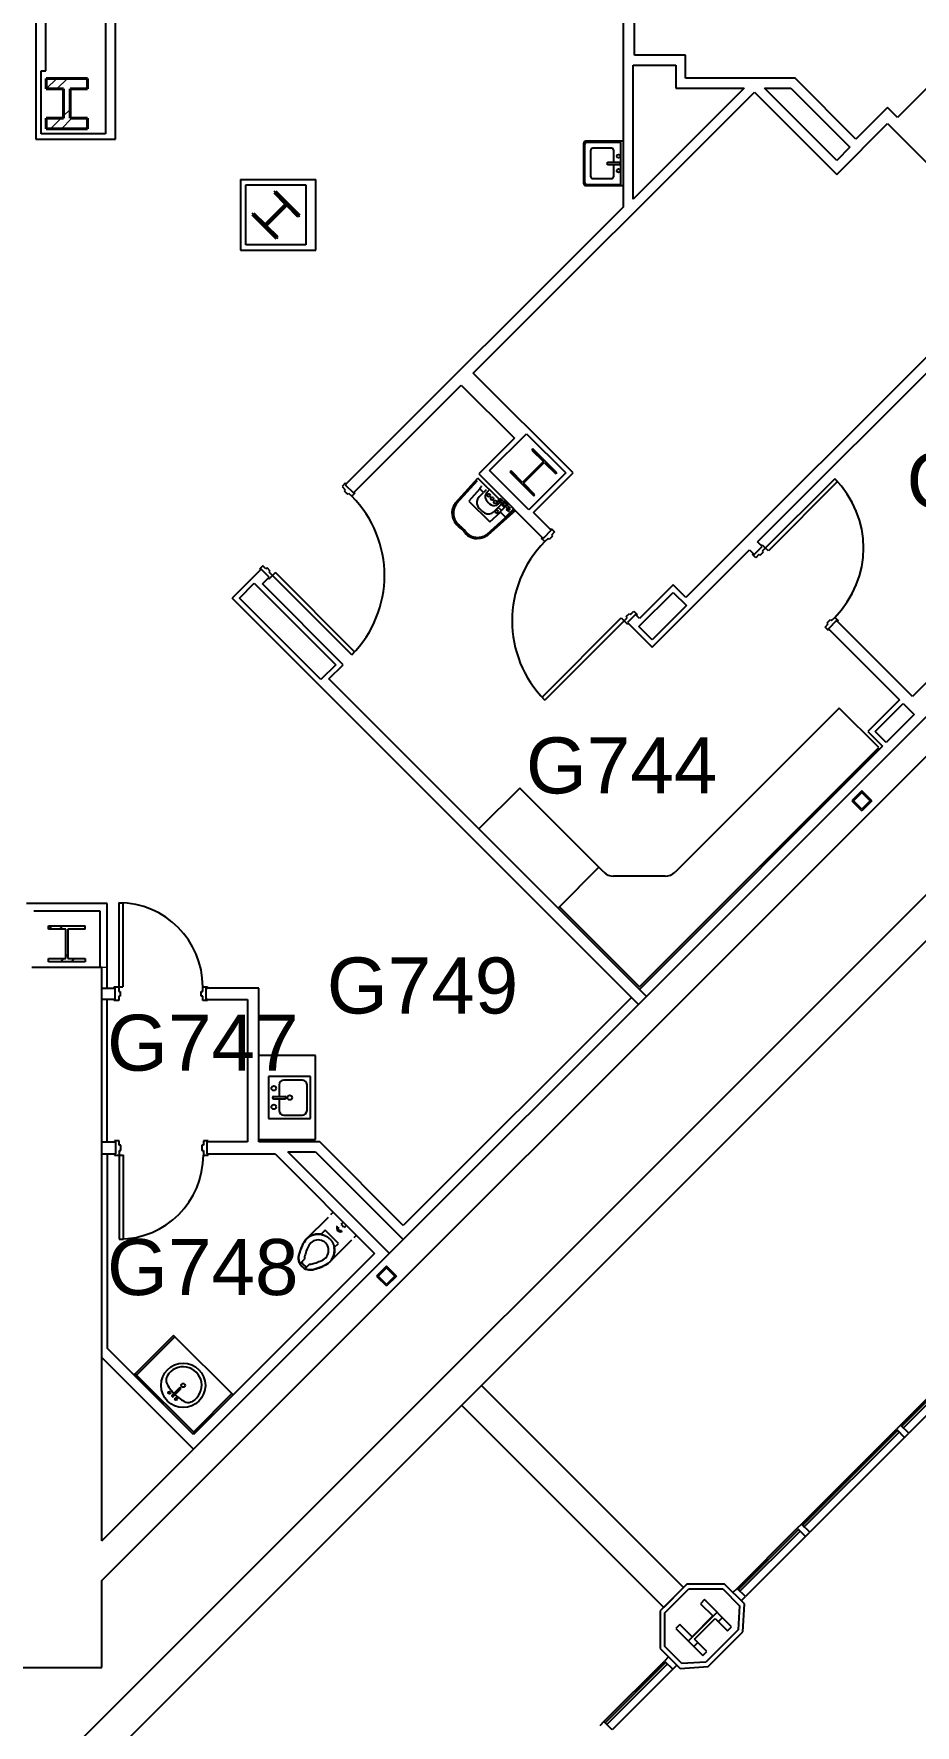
# Model space of a CAD drawing. Header units: inches. Extents: x -115 to 5677, y -261 to 4726.
# Drawn here: x 348 to 726, y 2048 to 2773 of the extents above; entities that cross this region are included whole.
import ezdxf

# ---------------------------------------------------------------- set-up
doc = ezdxf.new("R2010")
doc.units = ezdxf.units.IN
doc.header["$LTSCALE"] = 96
doc.header["$MEASUREMENT"] = 0
doc.layers.get('0').update_dxf_attribs({"linetype": 'CONTINUOUS'})
for name, color, linetype in [('A-ANNO-ROOM', 4, 'CONTINUOUS'), ('A-COLS', 5, 'CONTINUOUS'), ('A-DOOR', 2, 'CONTINUOUS'), ('A-FLOR-CASE', 3, 'CONTINUOUS'), ('A-FLOR-PFIX', 2, 'CONTINUOUS'), ('A-GLAZ', 2, 'CONTINUOUS'), ('A-GLAZ-SILL', 1, 'CONTINUOUS'), ('A-WALL-FULL', 6, 'CONTINUOUS')]:
    doc.layers.add(name, color=color, linetype=linetype)
for name, color, linetype, lineweight in [('A-Case', 12, 'CONTINUOUS', 9), ('A-Furn', 52, 'CONTINUOUS', 9), ('A-GLAZ-1', 55, 'CONTINUOUS', 13), ('A-Pfix', 12, 'CONTINUOUS', 9)]:
    doc.layers.add(name, color=color, linetype=linetype, lineweight=lineweight)
doc.styles.add('ARIAL', font='arial.ttf')

msp = doc.modelspace()

# ---------------------------------------------------------------- hatches: boundary and pattern name
at = {"layer": 'A-COLS', "lineweight": 15}
h = msp.add_hatch(dxfattribs=at)
h.set_pattern_fill('FP_107', color=256, style=0, pattern_type=2)
h.set_pattern_definition([(45, (-0.0003, 0.75), (-9.503515, 9.503515), []), (45, (-0.0003, 15.15), (-9.503515, 9.503515), [])])
h.paths.add_polyline_path([(371.43, 2732.28), (371.43, 2736.8), (363.99, 2736.8), (363.99, 2749.36), (371.43, 2749.36), (371.43, 2753.88), (353.73, 2753.88), (353.73, 2749.36), (361.16, 2749.36), (361.16, 2736.8), (353.73, 2736.8), (353.73, 2732.28)], flags=0)
h = msp.add_hatch(dxfattribs=at)
h.set_pattern_fill('FP_120', color=256, angle=135, style=0, pattern_type=2)
h.set_pattern_definition([(45, (-0.0002, 0.75), (-9.503515, 9.503515), []), (45, (-0.0002, 15.15), (-9.503515, 9.503515), [])])
h.paths.add_polyline_path([(452.36, 2685.3), (452.86, 2685.8), (447.88, 2690.78), (456.79, 2699.69), (461.77, 2694.71), (462.27, 2695.21), (452, 2705.48), (451.5, 2704.98), (456.48, 2700), (447.57, 2691.09), (442.59, 2696.07), (442.09, 2695.57), (452, 2685.65)], flags=0)
at = {"layer": 'A-COLS'}
h = msp.add_hatch(dxfattribs=at)
h.set_pattern_fill('FP_121', color=256, angle=-45, style=0, pattern_type=2)
h.set_pattern_definition([(45, (-0.0002, 0.75), (-9.503515, 9.503515), []), (45, (-0.0002, 15.15), (-9.503515, 9.503515), [])])
h.paths.add_polyline_path([(562.66, 2574.99), (563.17, 2575.49), (558.19, 2580.47), (567.1, 2589.38), (572.07, 2584.4), (572.58, 2584.9), (562.31, 2595.17), (561.81, 2594.67), (566.78, 2589.69), (557.88, 2580.78), (552.9, 2585.76), (552.4, 2585.26), (562.57, 2575.08)], flags=0)
h = msp.add_hatch(dxfattribs=at)
h.set_pattern_fill('FP_145', color=256, angle=0.00029, style=0, pattern_type=2)
h.set_pattern_definition([(45.0003, (-0.0004, 0.75), (-9.50356, 9.50347), []), (45.0003, (-0.0004, 15.15), (-9.50356, 9.50347), [])])
h.paths.add_polyline_path([(354.73, 2375.33), (370.43, 2375.33), (370.43, 2376.77), (363.02, 2376.77), (363.02, 2389.39), (370.43, 2389.39), (370.43, 2390.83), (354.73, 2390.83), (354.73, 2389.39), (362.13, 2389.39), (362.13, 2376.77), (354.73, 2376.77)], flags=0)
h = msp.add_hatch(dxfattribs=at)
h.set_pattern_fill('FP_196', color=256, angle=-45, style=0, pattern_type=2)
h.set_pattern_definition([(45, (-3238.246, -167.171), (-9.503515, 9.503515), []), (45, (-3238.247, -152.77), (-9.503515, 9.503515), [])])
h.paths.add_polyline_path([(635.05, 2078.13), (636.8, 2079.88), (631.54, 2085.13), (640.43, 2094.02), (645.68, 2088.76), (647.43, 2090.51), (635.83, 2102.11), (634.08, 2100.36), (639.34, 2095.1), (630.45, 2086.22), (625.2, 2091.48), (623.45, 2089.73)], flags=0)

# ---------------------------------------------------------------- linework, layer by layer
at = {"color": 55, "lineweight": 15}
for p, q in [((376.7, 2373.08), (379.83, 2373.08)), ((422.33, 2364.14), (422.33, 2359.26))]:
    msp.add_line(p, q, dxfattribs=at)
at = {"layer": 'A-Case', "color": 135}
for p, q in [((391.92, 2198.85), (392.45, 2198.32)), ((416.85, 2173.92), (417.38, 2173.39))]:
    msp.add_line(p, q, dxfattribs=at)
at = {"layer": 'A-COLS', "lineweight": 40}
for p, q in [((371.43, 2753.88), (353.73, 2753.88)), ((353.73, 2753.88), (353.73, 2749.36)), ((371.43, 2753.88), (371.43, 2749.36)), ((353.73, 2749.36), (361.16, 2749.36)), ((361.16, 2749.36), (361.16, 2736.8)), ((363.99, 2736.8), (363.99, 2749.36)), ((363.99, 2749.36), (371.43, 2749.36)), ((361.16, 2736.8), (353.73, 2736.8)), ((353.73, 2736.8), (353.73, 2732.28)), ((353.73, 2732.28), (371.43, 2732.28)), ((371.43, 2736.8), (363.99, 2736.8)), ((371.43, 2732.28), (371.43, 2736.8)), ((452, 2705.48), (451.5, 2704.98)), ((451.5, 2704.98), (456.48, 2700)), ((462.27, 2695.21), (452, 2705.48)), ((442.09, 2695.57), (442.59, 2696.07)), ((447.57, 2691.09), (442.59, 2696.07)), ((456.48, 2700), (447.57, 2691.09)), ((447.88, 2690.78), (456.79, 2699.69)), ((456.79, 2699.69), (461.77, 2694.71)), ((442.09, 2695.57), (452.36, 2685.3)), ((452.86, 2685.8), (447.88, 2690.78)), ((461.77, 2694.71), (462.27, 2695.21)), ((452.36, 2685.3), (452.86, 2685.8))]:
    msp.add_line(p, q, dxfattribs=at)
at = {"layer": 'A-COLS'}
for p, q in [((562.31, 2595.17), (561.81, 2594.67)), ((561.81, 2594.67), (566.78, 2589.69)), ((572.58, 2584.9), (562.31, 2595.17)), ((566.78, 2589.69), (557.88, 2580.78)), ((558.19, 2580.47), (567.1, 2589.38)), ((567.1, 2589.38), (572.07, 2584.4)), ((552.9, 2585.76), (552.4, 2585.26)), ((552.4, 2585.26), (562.66, 2574.99)), ((557.88, 2580.78), (552.9, 2585.76)), ((563.17, 2575.49), (558.19, 2580.47)), ((572.58, 2584.9), (572.07, 2584.4)), ((562.66, 2574.99), (563.17, 2575.49)), ((703.2, 2448.61), (698.96, 2444.37)), ((698.96, 2444.37), (703.2, 2440.12)), ((699.62, 2444.37), (703.2, 2447.95)), ((703.2, 2440.78), (699.62, 2444.37)), ((707.44, 2444.37), (703.2, 2448.61)), ((706.79, 2444.37), (703.2, 2447.95)), ((707.44, 2444.37), (703.2, 2440.12)), ((706.79, 2444.37), (703.2, 2440.78)), ((354.73, 2389.39), (354.73, 2390.83)), ((354.73, 2390.83), (370.43, 2390.83)), ((362.13, 2389.39), (354.73, 2389.39)), ((362.13, 2376.77), (362.13, 2389.39)), ((370.43, 2389.39), (363.02, 2389.39)), ((363.02, 2389.39), (363.02, 2376.77)), ((370.43, 2389.39), (370.43, 2390.83)), ((354.73, 2375.33), (354.73, 2376.77)), ((354.73, 2376.77), (362.13, 2376.77)), ((370.43, 2375.33), (354.73, 2375.33)), ((363.02, 2376.77), (370.43, 2376.77)), ((370.43, 2376.77), (370.43, 2375.33)), ((499.55, 2244.96), (495.31, 2240.72)), ((495.31, 2240.72), (499.55, 2236.48)), ((495.97, 2240.72), (499.55, 2244.31)), ((499.55, 2237.13), (495.97, 2240.72)), ((503.8, 2240.72), (499.55, 2244.96)), ((503.14, 2240.72), (499.55, 2244.31)), ((503.8, 2240.72), (499.55, 2236.48)), ((503.14, 2240.72), (499.55, 2237.13)), ((635.83, 2102.11), (634.08, 2100.36)), ((647.43, 2090.51), (635.83, 2102.11)), ((639.34, 2095.1), (630.45, 2086.22)), ((634.08, 2100.36), (639.34, 2095.1)), ((625.2, 2091.48), (623.45, 2089.73)), ((623.45, 2089.73), (635.05, 2078.13)), ((630.45, 2086.22), (625.2, 2091.48)), ((631.54, 2085.13), (640.43, 2094.02)), ((640.43, 2094.02), (645.68, 2088.76)), ((645.68, 2088.76), (647.43, 2090.51)), ((636.8, 2079.88), (631.54, 2085.13)), ((635.05, 2078.13), (636.8, 2079.88))]:
    msp.add_line(p, q, dxfattribs=at)
at = {"layer": 'A-DOOR'}
for p, q in [((481.9, 2580.42), (480.49, 2579.01)), ((482.26, 2580.07), (481.9, 2580.42)), ((482.26, 2580.07), (481.9, 2579.71)), ((691.6, 2582.36), (660.53, 2551.29)), ((692.84, 2581.13), (663.14, 2551.43)), ((691.6, 2582.36), (692.84, 2581.13)), ((480.49, 2579.01), (481.86, 2577.64)), ((481.86, 2577.64), (481.42, 2577.19)), ((481.42, 2577.19), (482.83, 2575.78)), ((482.83, 2575.78), (483.27, 2576.22)), ((483.27, 2576.22), (484.64, 2574.85)), ((484.64, 2574.85), (486.06, 2576.27)), ((485.35, 2576.27), (485.7, 2576.62)), ((486.06, 2576.27), (485.7, 2576.62)), ((569.8, 2560.62), (570.15, 2560.97)), ((569.8, 2560.62), (570.15, 2560.27)), ((570.15, 2560.97), (571.57, 2559.56)), ((571.57, 2559.56), (570.2, 2558.19)), ((570.2, 2558.19), (570.64, 2557.75)), ((566, 2556.82), (566.35, 2557.17)), ((567.41, 2555.4), (566, 2556.82)), ((566.71, 2556.82), (566.35, 2557.17)), ((568.78, 2556.78), (567.41, 2555.4)), ((569.23, 2556.33), (568.78, 2556.78)), ((570.64, 2557.75), (569.23, 2556.33)), ((660.13, 2553.73), (660.49, 2554.08)), ((660.49, 2554.08), (661.9, 2552.66)), ((660.53, 2551.29), (660.97, 2550.86)), ((663.14, 2551.43), (661.9, 2552.66)), ((446.55, 2545.06), (445.13, 2543.65)), ((445.13, 2543.65), (445.49, 2543.3)), ((447.92, 2543.69), (446.55, 2545.06)), ((448.36, 2544.13), (447.92, 2543.69)), ((449.77, 2542.72), (448.36, 2544.13)), ((656.33, 2549.92), (656.69, 2550.28)), ((657.75, 2548.51), (656.33, 2549.92)), ((659.12, 2549.88), (657.75, 2548.51)), ((659.55, 2549.44), (659.12, 2549.88)), ((660.97, 2550.86), (659.55, 2549.44)), ((448.94, 2539.85), (449.29, 2539.5)), ((449.29, 2539.5), (451.94, 2542.15)), ((449.33, 2542.28), (449.77, 2542.72)), ((484.64, 2506.97), (449.33, 2542.28)), ((485.88, 2508.21), (451.94, 2542.15)), ((566.18, 2488.76), (600.12, 2522.7)), ((600.12, 2522.7), (602.77, 2520.05)), ((601.36, 2521.46), (602.73, 2522.83)), ((602.29, 2523.27), (603.7, 2524.69)), ((602.73, 2522.83), (602.29, 2523.27)), ((603.7, 2524.69), (604.14, 2524.25)), ((604.14, 2524.25), (605.51, 2525.62)), ((605.51, 2525.62), (606.92, 2524.2)), ((606.92, 2524.2), (606.57, 2523.85)), ((688.37, 2520.62), (689.79, 2522.04)), ((689.79, 2522.04), (690.23, 2521.6)), ((690.23, 2521.6), (691.6, 2522.97)), ((691.6, 2522.97), (693.01, 2521.55)), ((601.36, 2521.46), (567.41, 2487.52)), ((603.12, 2520.4), (602.77, 2520.05)), ((687.45, 2518.81), (688.82, 2520.18)), ((688.86, 2517.4), (687.45, 2518.81)), ((688.82, 2520.18), (688.37, 2520.62)), ((688.86, 2518.11), (692.31, 2521.55)), ((689.21, 2517.75), (688.86, 2518.11)), ((689.21, 2517.75), (688.86, 2517.4)), ((692.31, 2521.55), (692.66, 2521.2)), ((693.01, 2521.55), (692.66, 2521.2)), ((484.64, 2506.97), (485.88, 2508.21)), ((567.41, 2487.52), (566.18, 2488.76)), ((384.83, 2400.64), (386.58, 2400.64)), ((384.83, 2400.64), (384.83, 2362.7)), ((386.58, 2400.64), (386.58, 2364.64)), ((382.83, 2364.64), (386.58, 2364.64)), ((382.83, 2364.14), (382.83, 2364.64)), ((384.83, 2362.7), (385.45, 2362.7)), ((385.45, 2362.7), (385.45, 2360.7)), ((420.2, 2362.7), (420.83, 2362.7)), ((420.2, 2360.7), (420.2, 2362.7)), ((420.83, 2364.64), (422.83, 2364.64)), ((420.83, 2362.7), (420.83, 2364.64)), ((422.33, 2364.14), (422.83, 2364.14)), ((422.33, 2359.26), (422.33, 2364.14)), ((422.83, 2364.64), (422.83, 2364.14)), ((382.83, 2358.76), (382.83, 2359.26)), ((384.83, 2358.76), (382.83, 2358.76)), ((384.83, 2360.7), (384.83, 2358.76)), ((385.45, 2360.7), (384.83, 2360.7)), ((420.83, 2360.7), (420.2, 2360.7)), ((420.83, 2358.76), (420.83, 2360.7)), ((422.83, 2358.76), (420.83, 2358.76)), ((422.83, 2359.26), (422.33, 2359.26)), ((422.83, 2359.26), (422.83, 2358.76)), ((383.08, 2298.7), (383.08, 2298.2)), ((385.08, 2298.7), (383.08, 2298.7)), ((385.08, 2296.76), (385.08, 2298.7)), ((423.08, 2298.7), (421.08, 2298.7)), ((421.08, 2298.7), (421.08, 2296.76)), ((422.58, 2298.2), (422.58, 2293.08)), ((423.08, 2298.2), (422.58, 2298.2)), ((423.08, 2298.2), (423.08, 2298.7)), ((383.08, 2293.08), (383.08, 2292.58)), ((383.08, 2292.58), (386.83, 2292.58)), ((385.7, 2296.76), (385.08, 2296.76)), ((385.08, 2294.51), (385.08, 2256.58)), ((385.08, 2294.51), (385.7, 2294.51)), ((385.7, 2294.51), (385.7, 2296.76)), ((386.83, 2256.58), (386.83, 2292.58)), ((421.08, 2296.76), (420.45, 2296.76)), ((420.45, 2296.76), (420.45, 2294.51)), ((420.45, 2294.51), (421.08, 2294.51)), ((421.08, 2294.51), (421.08, 2292.58)), ((421.08, 2292.58), (423.08, 2292.58)), ((422.58, 2293.08), (423.08, 2293.08)), ((423.08, 2292.58), (423.08, 2293.08)), ((385.08, 2256.58), (386.83, 2256.58))]:
    msp.add_line(p, q, dxfattribs=at)
at = {"layer": 'A-DOOR', "lineweight": 9}
msp.add_line((593.18, 2049.28), (593.89, 2048.57), dxfattribs=at)
at = {"layer": 'A-DOOR'}
for centre, radius, start, end in [((661.9, 2552.66), 42, 315, 45), ((450.7, 2540.91), 48, 315, 45), ((601.36, 2521.46), 48, 135, 225), ((384.83, 2364.64), 36, 0, 90), ((385.08, 2292.58), 36, 270, 0)]:
    msp.add_arc(centre, radius, start, end, dxfattribs=at)
at = {"layer": 'A-DOOR', "lineweight": 9}
for centre, radius, start, end in [((661.9, 2552.66), 42, 315, 45), ((450.7, 2540.91), 48, 315, 45), ((601.36, 2521.46), 48, 135, 225), ((384.83, 2364.64), 36, 0, 90), ((385.08, 2292.58), 36, 270, 0)]:
    msp.add_arc(centre, radius, start, end, dxfattribs=at)
at = {"layer": 'A-FLOR-CASE'}
for p, q in [((693.46, 2484.12), (623.17, 2413.83)), ((710.43, 2467.15), (693.46, 2484.12)), ((607.9, 2364.62), (710.43, 2467.15)), ((556.63, 2449.83), (539.13, 2432.33)), ((590.58, 2415.89), (556.63, 2449.83)), ((592.63, 2413.83), (556.63, 2449.83)), ((573.09, 2398.37), (590.59, 2415.88)), ((573.61, 2398.92), (590.58, 2415.89)), ((618.93, 2412.08), (596.87, 2412.08)), ((573.61, 2398.92), (607.9, 2364.62)), ((469.14, 2335.2), (444.89, 2335.2)), ((469.14, 2299.2), (469.14, 2335.2)), ((444.89, 2299.2), (469.14, 2299.2)), ((408.36, 2215.29), (391.92, 2198.85)), ((392.45, 2198.32), (408.89, 2214.76)), ((408.89, 2214.76), (408.36, 2215.29)), ((433.82, 2189.83), (408.89, 2214.76)), ((391.92, 2198.85), (391.39, 2198.32)), ((417.38, 2173.39), (391.92, 2198.85)), ((433.29, 2190.36), (416.85, 2173.92))]:
    msp.add_line(p, q, dxfattribs=at)
for centre, start, end in [((596.87, 2418.08), 225, 270), ((618.93, 2418.08), 270, 315)]:
    msp.add_arc(centre, 6, start, end, dxfattribs=at)
at = {"layer": 'A-FLOR-PFIX'}
for p, q in [((583.95, 2725.95), (583.95, 2708.95)), ((584.45, 2725.45), (584.45, 2709.45)), ((600.95, 2726.95), (584.95, 2726.95)), ((599.95, 2726.45), (585.45, 2726.45)), ((599.95, 2708.45), (599.95, 2726.45)), ((586.95, 2722.95), (586.95, 2711.95)), ((595.95, 2723.95), (587.95, 2723.95)), ((594.27, 2718.07), (599.5, 2718.07)), ((594.27, 2716.83), (594.27, 2718.07)), ((596.95, 2718.07), (596.95, 2722.95)), ((599.5, 2718.07), (599.5, 2716.83)), ((587.95, 2710.95), (595.95, 2710.95)), ((599.5, 2716.83), (594.27, 2716.83)), ((596.95, 2711.95), (596.95, 2716.83)), ((584.95, 2707.95), (600.95, 2707.95)), ((585.45, 2708.45), (599.95, 2708.45)), ((529.15, 2572), (538.75, 2582.66)), ((538.4, 2581.51), (529.55, 2571.68)), ((547.97, 2573.43), (538.75, 2582.66)), ((529.88, 2572.81), (530.24, 2572.45)), ((539.53, 2577.99), (534.84, 2572.78)), ((534.84, 2572.78), (543.78, 2563.84)), ((539.19, 2574.55), (541.07, 2576.44)), ((541.08, 2576.44), (539.52, 2578)), ((543.73, 2577.68), (542.56, 2576.51)), ((547.58, 2573.38), (547.3, 2573.1)), ((547.3, 2573.1), (547.3, 2572.94)), ((548.23, 2572.17), (547.3, 2573.1)), ((548.06, 2572.17), (547.3, 2572.94)), ((547.87, 2573.33), (547.58, 2573.38)), ((548.51, 2572.45), (547.58, 2573.38)), ((548.46, 2573.92), (547.87, 2573.33)), ((548.45, 2572.74), (547.87, 2573.33)), ((548.15, 2573.05), (548.31, 2572.89)), ((548.31, 2572.89), (549.6, 2571.59)), ((548.35, 2573.25), (548.48, 2573.38)), ((548.45, 2572.74), (549.04, 2573.33)), ((548.51, 2572.45), (548.45, 2572.74)), ((549.04, 2573.33), (548.46, 2573.92)), ((548.49, 2572.54), (548.57, 2572.63)), ((550.13, 2572.13), (548.68, 2573.58)), ((549.92, 2572.34), (550.45, 2572.87)), ((551.68, 2571.63), (550.45, 2572.87)), ((542.68, 2558.55), (553.29, 2568.11)), ((554.77, 2568.76), (542.99, 2558.16)), ((543.78, 2563.84), (548.41, 2568.01)), ((547.44, 2570.08), (545.55, 2568.19)), ((548.78, 2568.73), (547.44, 2570.08)), ((547.51, 2571.56), (548.12, 2572.17)), ((548.06, 2572.17), (548.23, 2572.17)), ((548.23, 2572.17), (548.51, 2572.45)), ((548.24, 2568.18), (550.61, 2570.56)), ((550.53, 2565.88), (548.24, 2568.18)), ((548.85, 2571.28), (549.39, 2571.81)), ((548.85, 2571.28), (550.09, 2570.04)), ((550.41, 2570.79), (551.86, 2569.34)), ((553.19, 2568.54), (550.53, 2565.88)), ((552.39, 2569.87), (550.94, 2571.32)), ((551.27, 2569.69), (550.99, 2569.41)), ((550.99, 2569.41), (550.99, 2569.25)), ((551.92, 2568.48), (550.99, 2569.41)), ((551.75, 2568.48), (550.99, 2569.25)), ((551.16, 2571.1), (551.77, 2571.72)), ((551.56, 2569.64), (551.27, 2569.69)), ((552.2, 2568.76), (551.27, 2569.69)), ((552.15, 2570.23), (551.56, 2569.64)), ((552.15, 2569.05), (551.56, 2569.64)), ((551.75, 2568.48), (551.92, 2568.48)), ((554.07, 2569.42), (551.77, 2571.72)), ((551.92, 2568.48), (552.2, 2568.76)), ((552.2, 2569.67), (552.06, 2569.53)), ((552.73, 2569.64), (552.15, 2570.23)), ((552.15, 2569.05), (552.73, 2569.64)), ((552.2, 2568.76), (552.15, 2569.05)), ((553.35, 2568.05), (553.03, 2568.38)), ((554.07, 2569.42), (553.19, 2568.54)), ((554.42, 2569.11), (553.35, 2568.05)), ((543.44, 2559.24), (543.8, 2558.88)), ((449, 2326.2), (449, 2308.2)), ((467, 2326.2), (449, 2326.2)), ((453.5, 2322.7), (453.5, 2317.7)), ((463.5, 2324.7), (455.5, 2324.7)), ((465.5, 2311.7), (465.5, 2322.7)), ((467, 2308.2), (467, 2326.2)), ((451.25, 2317.7), (456, 2317.7)), ((451.25, 2316.7), (456, 2316.7)), ((453.5, 2316.7), (453.5, 2311.7)), ((449, 2308.2), (467, 2308.2)), ((455.5, 2309.7), (463.5, 2309.7)), ((465.31, 2256.68), (474.64, 2266.01)), ((475.7, 2267.07), (476.77, 2268.14)), ((481.01, 2263.89), (479.95, 2262.83)), ((482.42, 2262.48), (481.36, 2261.42)), ((465.33, 2256.66), (465.31, 2256.68)), ((473.26, 2260.39), (471.49, 2258.62)), ((478.92, 2254.73), (473.26, 2260.39)), ((484.55, 2256.12), (475.21, 2246.78)), ((477.15, 2252.96), (478.92, 2254.73)), ((486.66, 2258.24), (485.6, 2257.17)), ((462.43, 2246.02), (464.39, 2247.98)), ((466.51, 2245.86), (464.55, 2243.9)), ((407.67, 2189.67), (410.75, 2192.75)), ((408.2, 2189.14), (411.28, 2192.22))]:
    msp.add_line(p, q, dxfattribs=at)
at = {"layer": 'A-FLOR-PFIX', "flags": 128}
for points in [[(542.31, 2577.6), (541.94, 2577.27), (541.51, 2576.87), (541.08, 2576.44)], [(529.55, 2571.68), (529.39, 2571.45), (529.24, 2571.21), (529.1, 2570.96), (528.96, 2570.71), (528.84, 2570.46), (528.73, 2570.2), (528.63, 2569.93), (528.54, 2569.66), (528.46, 2569.39), (528.39, 2569.12), (528.34, 2568.84), (528.29, 2568.56), (528.25, 2568.28), (528.23, 2568), (528.22, 2567.72), (528.22, 2567.44), (528.23, 2567.15), (528.25, 2566.87), (528.28, 2566.59), (528.33, 2566.31), (528.38, 2566.03), (528.45, 2565.76), (528.5, 2565.56)], [(528.5, 2565.56), (528.58, 2565.32), (528.66, 2565.09), (528.75, 2564.87), (528.85, 2564.64), (528.96, 2564.42), (529.08, 2564.21), (529.21, 2564), (529.35, 2563.79), (529.49, 2563.59), (529.64, 2563.4), (529.8, 2563.21), (529.97, 2563.03), (530.14, 2562.86), (530.32, 2562.69), (530.51, 2562.53), (530.7, 2562.38), (530.75, 2562.34)], [(547.44, 2570.08), (547.87, 2570.52), (548.26, 2570.94), (548.61, 2571.33), (548.89, 2571.67), (549.08, 2571.94), (549.16, 2572.07)], [(533.34, 2559.76), (533.49, 2559.56), (533.65, 2559.37), (533.81, 2559.19), (533.98, 2559.02), (534.16, 2558.85), (534.35, 2558.69), (534.54, 2558.53), (534.74, 2558.39), (534.94, 2558.25), (535.15, 2558.12), (535.36, 2558), (535.58, 2557.89), (535.8, 2557.78), (536.03, 2557.69), (536.26, 2557.6), (536.49, 2557.52), (536.56, 2557.51)], [(536.56, 2557.51), (536.83, 2557.43), (537.1, 2557.37), (537.38, 2557.32), (537.66, 2557.28), (537.94, 2557.25), (538.22, 2557.23), (538.51, 2557.22), (538.79, 2557.22), (539.07, 2557.24), (539.35, 2557.27), (539.63, 2557.3), (539.91, 2557.35), (540.19, 2557.41), (540.46, 2557.48), (540.73, 2557.57), (541, 2557.66), (541.26, 2557.76), (541.52, 2557.88), (541.78, 2558), (542.02, 2558.13), (542.27, 2558.28), (542.5, 2558.43), (542.68, 2558.55)], [(462, 2249.48), (462.23, 2250.37), (462.49, 2251.25), (462.79, 2252.12), (463.12, 2252.98), (463.49, 2253.82), (463.89, 2254.65), (464.08, 2255.01)], [(464.08, 2255.01), (464.21, 2255.26), (464.36, 2255.49), (464.51, 2255.73), (464.68, 2255.95), (464.85, 2256.17), (465.03, 2256.39), (465.22, 2256.59), (465.42, 2256.79), (465.63, 2256.98), (465.84, 2257.16), (466.06, 2257.33), (466.29, 2257.5), (466.52, 2257.65), (466.76, 2257.79), (467.01, 2257.93), (467.26, 2258.05), (467.52, 2258.17), (467.77, 2258.27), (468.04, 2258.37), (468.31, 2258.45), (468.58, 2258.52), (468.85, 2258.59), (469.12, 2258.64), (469.4, 2258.68), (469.68, 2258.7), (469.96, 2258.72), (470.24, 2258.73), (470.52, 2258.72), (470.8, 2258.71), (471.08, 2258.68), (471.35, 2258.64), (471.63, 2258.59), (471.9, 2258.53), (472.17, 2258.46), (472.44, 2258.38), (472.71, 2258.29), (472.97, 2258.18), (473.22, 2258.07), (473.47, 2257.95), (473.72, 2257.81), (473.96, 2257.67), (474.2, 2257.52), (474.42, 2257.35), (474.65, 2257.18), (474.86, 2257), (475.07, 2256.82), (475.17, 2256.72)], [(475.26, 2256.62), (475.4, 2256.48), (475.59, 2256.27), (475.77, 2256.05), (475.93, 2255.83), (476.09, 2255.6), (476.24, 2255.36), (476.38, 2255.12), (476.51, 2254.87), (476.63, 2254.62), (476.75, 2254.36), (476.85, 2254.1), (476.93, 2253.83), (477.01, 2253.56), (477.08, 2253.29), (477.14, 2253.02), (477.18, 2252.74), (477.22, 2252.47), (477.24, 2252.19), (477.26, 2251.91), (477.26, 2251.63), (477.25, 2251.35), (477.23, 2251.07), (477.2, 2250.79), (477.15, 2250.51), (477.1, 2250.24), (477.03, 2249.97), (476.96, 2249.7), (476.87, 2249.43), (476.77, 2249.17), (476.67, 2248.91), (476.55, 2248.66), (476.42, 2248.41), (476.28, 2248.16), (476.13, 2247.92), (475.98, 2247.69), (475.81, 2247.47), (475.64, 2247.25), (475.45, 2247.04), (475.26, 2246.83), (475.06, 2246.64), (474.85, 2246.45), (474.64, 2246.27), (474.42, 2246.1), (474.19, 2245.94), (473.95, 2245.78), (473.71, 2245.64), (473.54, 2245.55)], [(463.33, 2244.8), (463.19, 2244.94), (463.06, 2245.09), (462.93, 2245.25), (462.81, 2245.41), (462.7, 2245.57), (462.59, 2245.74), (462.49, 2245.92), (462.4, 2246.09), (462.31, 2246.27), (462.23, 2246.46), (462.16, 2246.64), (462.1, 2246.83), (462.04, 2247.02), (461.99, 2247.22), (461.95, 2247.41), (461.92, 2247.61), (461.89, 2247.81), (461.88, 2248.01), (461.87, 2248.21), (461.87, 2248.41), (461.87, 2248.61), (461.89, 2248.81), (461.91, 2249.01), (461.94, 2249.2), (461.98, 2249.4), (462, 2249.48)], [(468.01, 2243.47), (467.81, 2243.43), (467.61, 2243.39), (467.42, 2243.37), (467.22, 2243.35), (467.02, 2243.34), (466.82, 2243.34), (466.62, 2243.34), (466.42, 2243.36), (466.22, 2243.38), (466.02, 2243.41), (465.83, 2243.45), (465.63, 2243.49), (465.44, 2243.54), (465.25, 2243.61), (465.06, 2243.67), (464.87, 2243.75), (464.69, 2243.83), (464.51, 2243.92), (464.34, 2244.02), (464.17, 2244.13), (464, 2244.24), (463.84, 2244.35), (463.68, 2244.48), (463.53, 2244.61), (463.39, 2244.75), (463.33, 2244.8)], [(473.54, 2245.55), (472.72, 2245.13), (471.88, 2244.75), (471.03, 2244.4), (470.17, 2244.09), (469.29, 2243.81), (468.4, 2243.56), (468.01, 2243.47)]]:
    msp.add_lwpolyline(points, dxfattribs=at)
at = {"layer": 'A-FLOR-PFIX'}
for centre, radius in [((598.95, 2720.57), 0.75), ((598.95, 2714.33), 0.75), ((543.37, 2575.2), 0.656), ((544.79, 2573.79), 0.656), ((546.2, 2572.38), 0.656), ((546.82, 2568.22), 0.625), ((550.27, 2571.46), 0.686), ((451.25, 2321.2), 1), ((451.25, 2313.2), 1), ((458.1, 2317.2), 1), ((412.44, 2193.91), 9.5), ((406.52, 2190.82), 0.5), ((412.44, 2193.91), 0.813), ((409.35, 2187.99), 0.5)]:
    msp.add_circle(centre, radius, dxfattribs=at)
for centre, radius, start, end in [((584.95, 2725.95), 1, 90, 180), ((585.45, 2725.45), 1, 90, 180), ((587.95, 2722.95), 1, 90, 180), ((595.95, 2722.95), 1, 0, 90), ((587.95, 2711.95), 1, 180, 270), ((595.95, 2711.95), 1, 270, 0), ((584.95, 2708.95), 1, 180, 270), ((585.45, 2709.45), 1, 180, 270), ((541.49, 2572.26), 3.25, 135, 212.36126), ((544.35, 2574.72), 2.53, 135, 212.36126), ((548.1, 2577.1), 6.97, 212.36126, 237.63874), ((535.29, 2567.55), 7.58, 181.13964, 196.36018), ((534.4, 2567.29), 6.65, 196.36018, 233.63982), ((535.29, 2567.55), 7.07, 185.60734, 196.36018), ((534.4, 2567.29), 6.14, 196.36018, 233.63982), ((546.31, 2575.31), 8.96, 212.36126, 237.63874), ((543.25, 2570.49), 3.25, 237.63874, 315), ((545.72, 2573.35), 2.53, 237.63874, 315), ((523.54, 2552.54), 11.66, 36.36018, 53.63982), ((523.54, 2552.54), 12.17, 36.36018, 53.63982), ((538.28, 2563.4), 6.65, 216.36018, 253.63982), ((538.28, 2563.4), 6.14, 216.36018, 253.63982), ((538.55, 2564.29), 7.58, 253.63982, 268.86036), ((538.55, 2564.29), 7.07, 253.63982, 264.39266), ((455.5, 2322.7), 2, 90, 180), ((463.5, 2322.7), 2, 0, 90), ((451.25, 2317.2), 0.5, 90, 270), ((456, 2317.2), 0.5, 270, 90), ((455.5, 2311.7), 2, 180, 270), ((463.5, 2311.7), 2, 270, 0), ((479.75, 2261.22), 1.5, 144.10621, 305.89379), ((479.75, 2261.22), 0.996, 148.97978, 301.02022), ((479.75, 2261.22), 1.5, 17.11611, 72.88389), ((484.39, 2244.23), 23, 152.03528, 166.80046), ((470.26, 2251.73), 7, 79.8499, 152.03528), ((484.39, 2244.23), 20.5, 152.03528, 166.80046), ((464.95, 2254.91), 0.5, 115, 135), ((470.26, 2251.73), 4.5, 297.96472, 152.03525), ((466.87, 2248.34), 5, 166.80046, 283.19952), ((466.87, 2248.34), 4, 202.77746, 247.22252), ((466.87, 2248.34), 2.5, 166.80046, 188.1301), ((462.76, 2265.86), 20.5, 283.19954, 297.96472), ((470.26, 2251.73), 7, 297.96472, 10.1501), ((466.87, 2248.34), 2.5, 261.8699, 283.19954), ((462.76, 2265.86), 23, 283.19954, 297.96472), ((409.25, 2196.03), 4.12, 152.80961, 194.20726), ((412.44, 2193.91), 7.93, 300.30711, 149.69289), ((421.3, 2202.77), 17.81, 205.79136, 223.79327), ((407.93, 2189.4), 0.375, 135, 315), ((421.3, 2202.77), 17.81, 226.20673, 244.20864), ((411.02, 2192.49), 0.375, 315, 135), ((414.56, 2190.72), 4.12, 255.79274, 297.19039)]:
    msp.add_arc(centre, radius, start, end, dxfattribs=at)
for points, knots in [([(539.52, 2578), (539.65, 2578.15), (539.83, 2578.38), (540.03, 2578.7), (540.15, 2578.94), (540.23, 2579.13), (540.27, 2579.24), (540.28, 2579.26)], [0, 0, 0, 0, 0.125, 0.1875, 0.25, 0.3125, 0.3320768, 0.3320768, 0.3320768, 0.3320768]), ([(527.71, 2567.4), (527.71, 2567.67), (527.72, 2568.22), (527.88, 2569.31), (528.3, 2570.63), (528.84, 2571.57), (529.15, 2572)], [0, 0, 0, 0, 0.166667, 0.333333, 0.666667, 1, 1, 1, 1]), ([(529.55, 2571.68), (529.23, 2571.23), (528.68, 2570.24), (528.3, 2568.86), (528.2, 2567.72), (528.22, 2567.14), (528.25, 2566.86)], [0, 0, 0, 0, 0.333333, 0.666667, 0.833333, 1, 1, 1, 1]), ([(537.86, 2557.25), (538.14, 2557.23), (538.71, 2557.2), (539.85, 2557.3), (541.24, 2557.68), (542.23, 2558.23), (542.68, 2558.55)], [0, 0, 0, 0, 0.166667, 0.333333, 0.666667, 1, 1, 1, 1]), ([(542.99, 2558.16), (542.56, 2557.84), (541.62, 2557.3), (540.31, 2556.88), (539.22, 2556.73), (538.67, 2556.71), (538.4, 2556.71)], [0, 0, 0, 0, 0.333333, 0.666667, 0.833333, 1, 1, 1, 1])]:
    msp.add_open_spline(points, degree=3, knots=knots, dxfattribs=at)
for points in [[(528.72, 2563.84), (528.87, 2563.6), (529.04, 2563.36), (529.21, 2563.13)], [(531.71, 2560.87), (531.76, 2560.82), (531.82, 2560.77), (531.87, 2560.72)], [(534.13, 2558.22), (534.36, 2558.04), (534.59, 2557.87), (534.84, 2557.72)]]:
    msp.add_open_spline(points, degree=3, dxfattribs=at)
at = {"layer": 'A-Furn', "color": 135}
msp.add_line((590.58, 2415.89), (573.61, 2398.92), dxfattribs=at)
at = {"layer": 'A-GLAZ'}
for p, q in [((760.94, 2217.04), (720.28, 2176.38)), ((720.99, 2175.67), (761.65, 2216.33)), ((718.52, 2174.61), (677.86, 2133.95)), ((719.22, 2173.9), (718.52, 2174.61)), ((720.28, 2176.38), (720.99, 2175.67)), ((678.56, 2133.24), (719.22, 2173.9)), ((676.09, 2132.18), (650.29, 2106.38)), ((651, 2105.68), (676.8, 2131.48)), ((677.86, 2133.95), (678.56, 2133.24)), ((619.18, 2075.27), (593.18, 2049.28)), ((593.89, 2048.57), (619.88, 2074.56))]:
    msp.add_line(p, q, dxfattribs=at)
at = {"layer": 'A-GLAZ-1'}
for p, q in [((676.8, 2131.48), (676.09, 2132.18)), ((650.29, 2106.38), (651, 2105.68)), ((619.88, 2074.56), (619.18, 2075.27))]:
    msp.add_line(p, q, dxfattribs=at)
at = {"layer": 'A-GLAZ-SILL'}
for p, q in [((719.75, 2176.91), (760.41, 2217.57)), ((763.95, 2214.03), (723.29, 2173.37)), ((677.33, 2134.48), (717.99, 2175.14)), ((721.52, 2171.61), (680.86, 2130.95)), ((649.76, 2106.91), (675.56, 2132.71)), ((679.1, 2129.18), (653.29, 2103.38)), ((592.65, 2049.81), (618.65, 2075.8)), ((622.18, 2072.27), (596.19, 2046.27))]:
    msp.add_line(p, q, dxfattribs=at)
at = {"layer": 'A-Pfix', "color": 135}
msp.add_line((475.21, 2246.78), (475.19, 2246.8), dxfattribs=at)
for start, end in [(312.83723, 317.78645), (327.71221, 333.64375), (342.58998, 348.9346)]:
    msp.add_arc((470.26, 2251.73), 7, start, end, dxfattribs=at)
at = {"layer": 'A-WALL-FULL'}
for p, q in [((600.95, 2912.45), (600.95, 2698.76)), ((605.83, 2763.83), (605.83, 2907.58)), ((349.33, 2804.7), (349.33, 2727.83)), ((383.45, 2727.83), (383.45, 2804.7)), ((353.58, 2757.2), (353.58, 2800.45)), ((379.2, 2800.45), (379.2, 2730.08)), ((755.21, 2773.92), (718.44, 2737.15)), ((627.7, 2763.83), (605.83, 2763.83)), ((627.7, 2753.95), (627.7, 2763.83)), ((351.58, 2730.08), (351.58, 2757.2)), ((351.58, 2757.2), (353.58, 2757.2)), ((605.2, 2702.13), (605.2, 2759.58)), ((605.2, 2759.58), (623.45, 2759.58)), ((623.45, 2759.58), (623.45, 2749.7)), ((674.59, 2753.95), (627.7, 2753.95)), ((700.65, 2727.89), (674.59, 2753.95)), ((536.72, 2627.64), (657.15, 2748.06)), ((652.78, 2749.7), (605.2, 2702.13)), ((623.45, 2749.7), (652.78, 2749.7)), ((657.15, 2748.06), (692.43, 2712.77)), ((661.52, 2749.7), (672.83, 2749.7)), ((692.43, 2718.78), (661.52, 2749.7)), ((672.83, 2749.7), (698.09, 2724.44)), ((714.18, 2741.41), (700.65, 2727.89)), ((718.44, 2737.15), (714.18, 2741.41)), ((692.43, 2712.77), (714.18, 2734.52)), ((714.18, 2734.52), (772.51, 2676.18)), ((349.33, 2727.83), (383.45, 2727.83)), ((379.2, 2730.08), (351.58, 2730.08)), ((698.09, 2724.44), (692.43, 2718.78)), ((437.05, 2710.51), (437.05, 2680.26)), ((469.3, 2680.26), (469.3, 2710.51)), ((439.3, 2708.26), (465.05, 2708.26)), ((439.3, 2682.51), (439.3, 2708.26)), ((465.05, 2708.26), (465.05, 2682.51)), ((600.95, 2698.76), (481.9, 2579.71)), ((658.54, 2555.32), (804.29, 2701.07)), ((465.05, 2682.51), (439.3, 2682.51)), ((437.05, 2680.26), (469.3, 2680.26)), ((772.51, 2676.18), (627.78, 2531.45)), ((377.58, 2127.23), (913.18, 2662.83)), ((377.58, 2110.26), (918.15, 2650.83)), ((579.54, 2584.82), (536.72, 2627.64)), ((948.45, 2621.9), (-5.19, 1668.27)), ((485.35, 2576.27), (531.6, 2622.51)), ((531.6, 2622.51), (554.4, 2599.71)), ((543.71, 2585.83), (559.53, 2601.65)), ((559.53, 2601.65), (576.36, 2584.82)), ((145.65, 1799.3), (946.28, 2599.93)), ((554.4, 2599.71), (539.11, 2584.42)), ((539.11, 2584.42), (566.71, 2556.82)), ((560.54, 2569), (543.71, 2585.83)), ((576.36, 2584.82), (560.54, 2569)), ((562.57, 2567.85), (579.54, 2584.82)), ((481.9, 2579.71), (485.35, 2576.27)), ((570.15, 2560.27), (562.57, 2567.85)), ((570.15, 2560.27), (566.71, 2556.82)), ((613.38, 2510.15), (655.1, 2551.87)), ((655.1, 2551.87), (657.04, 2549.92)), ((657.04, 2549.92), (660.49, 2553.37)), ((660.49, 2553.37), (658.54, 2555.32)), ((445.84, 2543.65), (433.38, 2531.19)), ((449.29, 2540.2), (445.84, 2543.65)), ((436.56, 2531.19), (442.92, 2537.55)), ((442.92, 2537.55), (477.79, 2502.68)), ((446.37, 2537.29), (449.29, 2540.2)), ((480.97, 2502.68), (446.37, 2537.29)), ((622.39, 2536.84), (607.98, 2522.44)), ((627.78, 2531.45), (622.39, 2536.84)), ((607.46, 2357.11), (433.38, 2531.19)), ((471.43, 2496.32), (436.56, 2531.19)), ((607.72, 2518.99), (622.39, 2533.66)), ((622.39, 2533.66), (628.05, 2528)), ((606.22, 2524.2), (602.77, 2520.76)), ((607.98, 2522.44), (606.22, 2524.2)), ((628.05, 2528), (613.38, 2513.33)), ((602.77, 2520.76), (613.38, 2510.15)), ((613.38, 2513.33), (607.72, 2518.99)), ((692.31, 2521.55), (688.86, 2518.11)), ((688.86, 2518.11), (719.29, 2487.68)), ((724.86, 2489), (692.31, 2521.55)), ((477.79, 2502.68), (471.43, 2496.32)), ((474.88, 2496.59), (480.97, 2502.68)), ((737.08, 2501.22), (724.86, 2489)), ((610.91, 2360.56), (474.88, 2496.59)), ((719.29, 2487.68), (705.7, 2474.09)), ((708.88, 2474.09), (720.88, 2486.09)), ((720.88, 2486.09), (725.65, 2481.31)), ((725.65, 2481.31), (713.65, 2469.31)), ((705.7, 2474.09), (712.06, 2467.72)), ((713.65, 2469.31), (708.88, 2474.09)), ((712.06, 2467.72), (607.9, 2363.56)), ((379.83, 2400.33), (345.33, 2400.33)), ((379.83, 2364.14), (379.83, 2400.33)), ((348.45, 2397.2), (376.7, 2397.2)), ((376.7, 2397.2), (376.7, 2373.08)), ((377.58, 2127.23), (377.58, 2373.08)), ((377.58, 2364.14), (383.33, 2364.14)), ((383.33, 2359.26), (383.33, 2364.14)), ((422.33, 2359.26), (422.33, 2364.14)), ((444.89, 2364.14), (422.33, 2364.14)), ((444.89, 2298.2), (444.89, 2364.14)), ((383.33, 2359.26), (377.58, 2359.26)), ((379.83, 2298.2), (379.83, 2359.26)), ((422.33, 2359.26), (440.02, 2359.26)), ((440.02, 2359.26), (440.02, 2298.2)), ((604.45, 2360.11), (506.73, 2262.39)), ((377.58, 2298.2), (383.58, 2298.2)), ((383.58, 2293.08), (383.58, 2298.2)), ((440.02, 2298.2), (422.58, 2298.2)), ((422.58, 2298.2), (422.58, 2293.08)), ((470.92, 2298.2), (444.89, 2298.2)), ((506.73, 2262.39), (470.92, 2298.2)), ((377.58, 2293.08), (383.58, 2293.08)), ((380.08, 2209.63), (380.08, 2293.08)), ((422.58, 2293.08), (451.82, 2293.08)), ((451.82, 2293.08), (494.44, 2250.46)), ((500.81, 2250.46), (457.31, 2293.95)), ((457.31, 2293.95), (469.16, 2293.95)), ((469.16, 2293.95), (503.72, 2259.38)), ((503.72, 2259.38), (503.69, 2259.35)), ((503.69, 2259.35), (506.7, 2256.35)), ((494.44, 2250.46), (416.85, 2172.86)), ((377.58, 2205.77), (416.85, 2166.5)), ((416.85, 2172.86), (380.08, 2209.63)), ((540.2, 2193.85), (626.78, 2107.26)), ((618.3, 2098.78), (531.71, 2185.36)), ((377.58, 2073.08), (377.58, 2110.26)), ((628.27, 2108.72), (616.84, 2097.29)), ((626.78, 2107.26), (618.3, 2098.78)), ((618.84, 2096.46), (629.1, 2106.72)), ((644.42, 2108.72), (628.27, 2108.72)), ((629.1, 2106.72), (643.59, 2106.72)), ((643.59, 2106.72), (650.85, 2099.46)), ((652.91, 2100.23), (644.42, 2108.72)), ((649.76, 2106.91), (647.99, 2105.15)), ((653.29, 2103.38), (649.76, 2106.91)), ((651.53, 2101.61), (653.29, 2103.38)), ((616.84, 2097.29), (616.84, 2081.14)), ((618.84, 2081.97), (618.84, 2096.46)), ((650.85, 2099.46), (650.2, 2089.14)), ((652.15, 2088.26), (652.91, 2100.23)), ((650.2, 2089.14), (636.42, 2075.36)), ((637.3, 2073.41), (652.15, 2088.26)), ((616.84, 2081.14), (625.33, 2072.65)), ((626.1, 2074.71), (618.84, 2081.97)), ((-54.42, 2073.08), (377.58, 2073.08)), ((625.33, 2072.65), (637.3, 2073.41)), ((636.42, 2075.36), (626.1, 2074.71))]:
    msp.add_line(p, q, dxfattribs=at)
at = {"layer": 'A-WALL-FULL', "extrusion": (0, 0, -1)}
for p, q in [((719.75, 2176.91), (717.99, 2175.14)), ((717.99, 2175.14), (721.52, 2171.61)), ((723.29, 2173.37), (719.75, 2176.91)), ((721.52, 2171.61), (723.29, 2173.37)), ((677.33, 2134.48), (675.56, 2132.71)), ((675.56, 2132.71), (679.1, 2129.18)), ((680.86, 2130.95), (677.33, 2134.48)), ((679.1, 2129.18), (680.86, 2130.95)), ((620.41, 2077.57), (618.65, 2075.8)), ((618.65, 2075.8), (622.18, 2072.27)), ((622.18, 2072.27), (623.95, 2074.03)), ((592.65, 2049.81), (590.89, 2048.04)), ((596.19, 2046.27), (592.65, 2049.81))]:
    msp.add_line(p, q, dxfattribs=at)
at = {"layer": 'A-WALL-FULL'}
for points in [[(437.05, 2710.51), (469.3, 2710.51)], [(347.58, 2373.08), (377.58, 2373.08)]]:
    msp.add_lwpolyline(points, dxfattribs=at)

# ---------------------------------------------------------------- texts
at = {"layer": 'A-ANNO-ROOM', "style": 'ARIAL'}
for s, p in [('G746', (722.36, 2569.62)), ('G744', (559.29, 2447.53)), ('G749', (473.99, 2353.23)), ('G747', (379.83, 2328.73)), ('G748', (379.83, 2232.59))]:
    msp.add_text(s, height=24, dxfattribs=at).set_placement(p)

doc.saveas('drawing.dxf')
